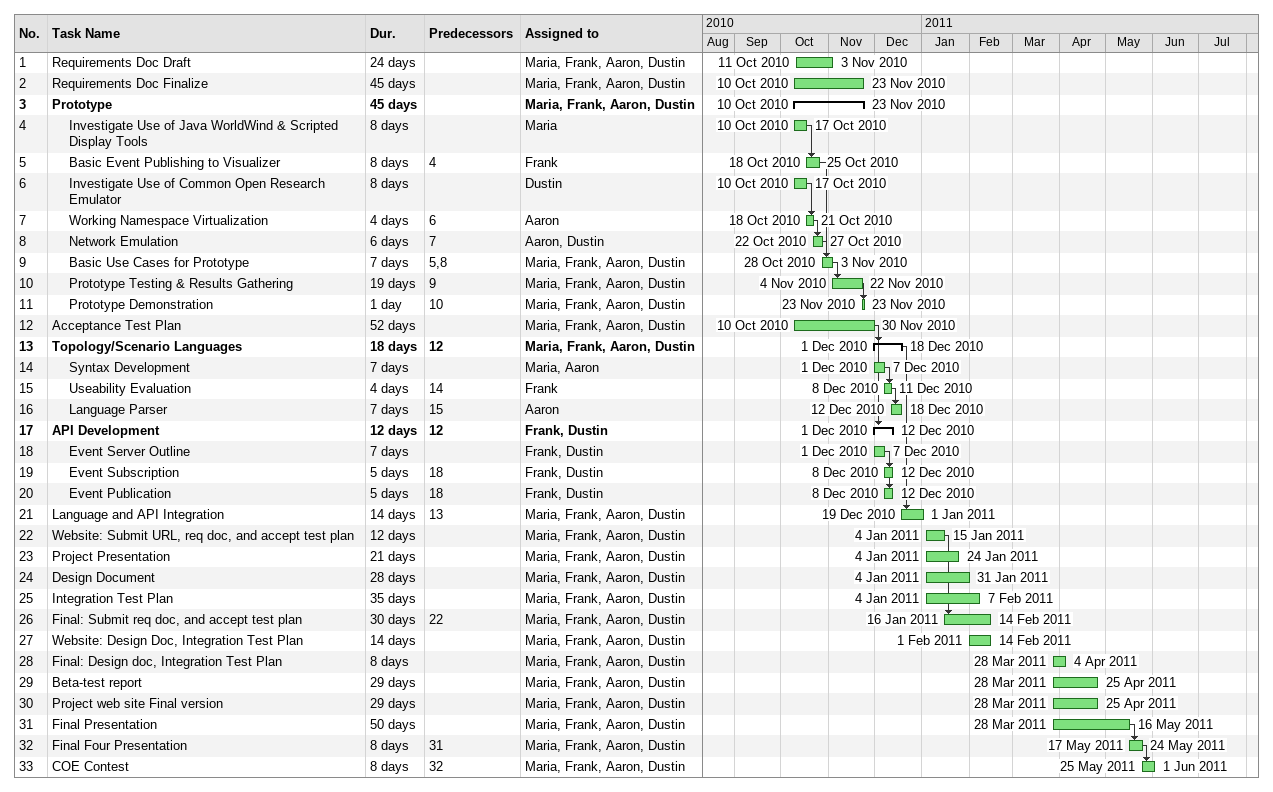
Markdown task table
| ID | Level | Task | Duration | Start | Finish | Predecessors | Resources |
|---|---|---|---|---|---|---|---|
| 1 | 1 | Requirements Doc Draft | 24d | 2010-10-11 | 2010-11-03 |  | Maria, Frank, Aaron, Dustin |
| 2 | 1 | Requirements Doc Finalize | 45d | 2010-10-10 | 2010-11-23 |  | Maria, Frank, Aaron, Dustin |
| 3 | 1 | **Prototype** | 45d | 2010-10-10 | 2010-11-23 |  | Maria, Frank, Aaron, Dustin |
| 4 | 2 | Investigate Use of Java WorldWind & Scripted Display Tools | 8d | 2010-10-10 | 2010-10-17 |  | Maria |
| 5 | 2 | Basic Event Publishing to Visualizer | 8d | 2010-10-18 | 2010-10-25 | 4 | Frank |
| 6 | 2 | Investigate Use of Common Open Research Emulator | 8d | 2010-10-10 | 2010-10-17 |  | Dustin |
| 7 | 2 | Working Namespace Virtualization | 4d | 2010-10-18 | 2010-10-21 | 6 | Aaron |
| 8 | 2 | Network Emulation | 6d | 2010-10-22 | 2010-10-27 | 7 | Aaron, Dustin |
| 9 | 2 | Basic Use Cases for Prototype | 7d | 2010-10-28 | 2010-11-03 | 5, 8 | Maria, Frank, Aaron, Dustin |
| 10 | 2 | Prototype Testing & Results Gathering | 19d | 2010-11-04 | 2010-11-22 | 9 | Maria, Frank, Aaron, Dustin |
| 11 | 2 | Prototype Demonstration | 1d | 2010-11-23 | 2010-11-23 | 10 | Maria, Frank, Aaron, Dustin |
| 12 | 1 | Acceptance Test Plan | 52d | 2010-10-10 | 2010-11-30 |  | Maria, Frank, Aaron, Dustin |
| 13 | 1 | **Topology/Scenario Languages** | 18d | 2010-12-01 | 2010-12-18 | 12 | Maria, Frank, Aaron, Dustin |
| 14 | 2 | Syntax Development | 7d | 2010-12-01 | 2010-12-07 |  | Maria, Aaron |
| 15 | 2 | Useability Evaluation | 4d | 2010-12-08 | 2010-12-11 | 14 | Frank |
| 16 | 2 | Language Parser | 7d | 2010-12-12 | 2010-12-18 | 15 | Aaron |
| 17 | 1 | **API Development** | 12d | 2010-12-01 | 2010-12-12 | 12 | Frank, Dustin |
| 18 | 2 | Event Server Outline | 7d | 2010-12-01 | 2010-12-07 |  | Frank, Dustin |
| 19 | 2 | Event Subscription | 5d | 2010-12-08 | 2010-12-12 | 18 | Frank, Dustin |
| 20 | 2 | Event Publication | 5d | 2010-12-08 | 2010-12-12 | 18 | Frank, Dustin |
| 21 | 1 | Language and API Integration | 14d | 2010-12-19 | 2011-01-01 | 13 | Maria, Frank, Aaron, Dustin |
| 22 | 1 | Website: Submit URL, req doc, and accept test plan | 12d | 2011-01-04 | 2011-01-15 |  | Maria, Frank, Aaron, Dustin |
| 23 | 1 | Project Presentation | 21d | 2011-01-04 | 2011-01-24 |  | Maria, Frank, Aaron, Dustin |
| 24 | 1 | Design Document | 28d | 2011-01-04 | 2011-01-31 |  | Maria, Frank, Aaron, Dustin |
| 25 | 1 | Integration Test Plan | 35d | 2011-01-04 | 2011-02-07 |  | Maria, Frank, Aaron, Dustin |
| 26 | 1 | Final: Submit req doc, and accept test plan | 30d | 2011-01-16 | 2011-02-14 | 22 | Maria, Frank, Aaron, Dustin |
| 27 | 1 | Website: Design Doc, Integration Test Plan | 14d | 2011-02-01 | 2011-02-14 |  | Maria, Frank, Aaron, Dustin |
| 28 | 1 | Final: Design doc, Integration Test Plan | 8d | 2011-03-28 | 2011-04-04 |  | Maria, Frank, Aaron, Dustin |
| 29 | 1 | Beta-test report | 29d | 2011-03-28 | 2011-04-25 |  | Maria, Frank, Aaron, Dustin |
| 30 | 1 | Project web site Final version | 29d | 2011-03-28 | 2011-04-25 |  | Maria, Frank, Aaron, Dustin |
| 31 | 1 | Final Presentation | 50d | 2011-03-28 | 2011-05-16 |  | Maria, Frank, Aaron, Dustin |
| 32 | 1 | Final Four Presentation | 8d | 2011-05-17 | 2011-05-24 | 31 | Maria, Frank, Aaron, Dustin |
| 33 | 1 | COE Contest | 8d | 2011-05-25 | 2011-06-01 | 32 | Maria, Frank, Aaron, Dustin |
